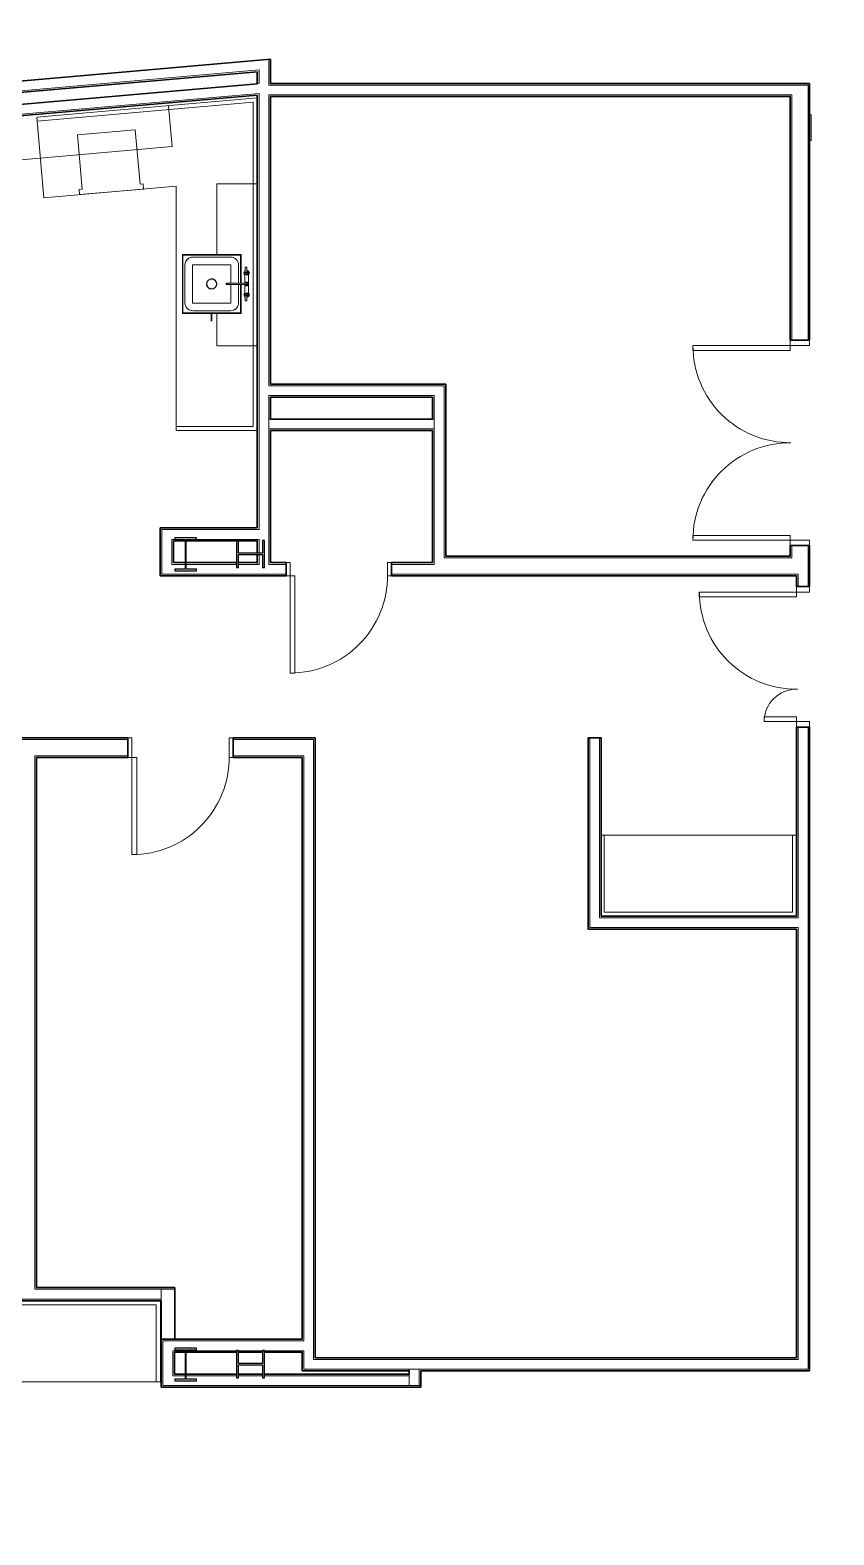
# Model space of a CAD drawing. Header units: millimetres. Extents: x -15988 to 119026, y 0 to 105082.
# Drawn here: x 47865 to 55424, y 25244 to 39397 of the extents above; entities that cross this region are included whole.
import ezdxf

# ---------------------------------------------------------------- set-up
doc = ezdxf.new("R2010")
doc.units = ezdxf.units.MM
doc.header["$LTSCALE"] = 25
doc.header["$MEASUREMENT"] = 0
doc.layers.add('PLANON_CONSTRUCTION', color=8, linetype='CONTINUOUS', lineweight=18)
doc.layers.add('PLANON_FLOOR_POLYLINE', color=5, linetype='CONTINUOUS')

msp = doc.modelspace()

# ---------------------------------------------------------------- linework, layer by layer
at = {"layer": 'PLANON_CONSTRUCTION', "lineweight": 30}
for p, q in [((50126, 39124), (41047, 38330)), ((50126, 38896), (50126, 39124)), ((41195, 38234), (50002, 39005)), ((50002, 39005), (50002, 38893)), ((28808, 36931), (50002, 38785)), ((50002, 38893), (41204, 38124)), ((50002, 38785), (50002, 34715)), ((55196, 38896), (50126, 38896)), ((55196, 36481), (55196, 38896)), ((50126, 36068), (50126, 38772)), ((50126, 38772), (55012, 38772)), ((55012, 38772), (55012, 36481)), ((55012, 36481), (55196, 36481)), ((51774, 36068), (50126, 36068)), ((51774, 34449), (51774, 36068)), ((50126, 35738), (50126, 35944)), ((50126, 35944), (51650, 35944)), ((51650, 35944), (51650, 35738)), ((51650, 35738), (50126, 35738)), ((50126, 34388), (50126, 35630)), ((50126, 35630), (51650, 35630)), ((51650, 35630), (51650, 34388)), ((50002, 34715), (49089, 34715)), ((49089, 34715), (49089, 34264)), ((49213, 34592), (49323, 34592)), ((49213, 34388), (49213, 34592)), ((49333, 34592), (49805, 34592)), ((49825, 34592), (50002, 34592)), ((50002, 34592), (50002, 34476)), ((55012, 34550), (55012, 34449)), ((55196, 34550), (55012, 34550)), ((55196, 34163), (55196, 34550)), ((50002, 34464), (50002, 34388)), ((55012, 34449), (51774, 34449)), ((49089, 34264), (50274, 34264)), ((49323, 34388), (49213, 34388)), ((49805, 34388), (49333, 34388)), ((50002, 34388), (49825, 34388)), ((50274, 34388), (50126, 34388)), ((50274, 34264), (50274, 34388)), ((51650, 34388), (51264, 34388)), ((51264, 34388), (51264, 34264)), ((51264, 34264), (55073, 34264)), ((55073, 34264), (55073, 34163)), ((55073, 34163), (55196, 34163)), ((55073, 32842), (55073, 31064)), ((55196, 32842), (55073, 32842)), ((55196, 26786), (55196, 32842)), ((48785, 32740), (47041, 32740)), ((48785, 32556), (48785, 32740)), ((50547, 32740), (49776, 32740)), ((49776, 32740), (49776, 32556)), ((50547, 26910), (50547, 32740)), ((53113, 32740), (53113, 30940)), ((53236, 32740), (53113, 32740)), ((53236, 31064), (53236, 32740)), ((47927, 27570), (47927, 32556)), ((47927, 32556), (48785, 32556)), ((49776, 32556), (50423, 32556)), ((50423, 32556), (50423, 27084)), ((55073, 31064), (53236, 31064)), ((53113, 30940), (55073, 30940)), ((55073, 30940), (55073, 26910)), ((49226, 27570), (47927, 27570)), ((49226, 27084), (49226, 27570)), ((45136, 27446), (49099, 27446)), ((49099, 27446), (49099, 26634)), ((49099, 27084), (50423, 27084)), ((49223, 26961), (49324, 26961)), ((49223, 26757), (49223, 26961)), ((49332, 26961), (49805, 26961)), ((49825, 26961), (50050, 26961)), ((50070, 26961), (50423, 26961)), ((50423, 26961), (50423, 26786)), ((55073, 26910), (50547, 26910)), ((49324, 26757), (49223, 26757)), ((49805, 26757), (49332, 26757)), ((50050, 26757), (49825, 26757)), ((51431, 26757), (50070, 26757)), ((50423, 26786), (51431, 26786)), ((51431, 26786), (51431, 26757)), ((51539, 26786), (55196, 26786)), ((51539, 26634), (51539, 26786)), ((49099, 26634), (51539, 26634))]:
    msp.add_line(p, q, dxfattribs=at)
at = {"layer": 'PLANON_CONSTRUCTION'}
for p, q in [((50110, 38880), (50110, 39123)), ((50018, 39022), (41178, 38249)), ((50018, 38895), (50018, 39022)), ((50018, 38802), (28790, 36945)), ((50018, 38895), (50002, 38893)), ((50018, 34699), (50018, 38802)), ((55181, 38880), (50110, 38880)), ((50110, 36052), (50110, 38788)), ((55028, 38788), (50110, 38788)), ((55028, 36481), (55028, 38788)), ((55181, 36481), (55181, 38880)), ((54098, 36430), (54098, 36385)), ((55012, 36430), (54098, 36430)), ((54098, 36385), (55012, 36385)), ((55012, 36481), (55196, 36481)), ((55012, 36430), (55012, 36481)), ((55012, 36385), (55012, 36430)), ((55196, 36430), (55012, 36430)), ((55196, 36481), (55196, 36430)), ((50110, 36052), (51758, 36052)), ((50110, 34372), (50110, 35960)), ((50110, 35960), (51666, 35960)), ((51666, 35960), (51666, 34372)), ((51758, 36052), (51758, 34433)), ((50126, 35738), (50110, 35738)), ((51650, 35738), (51666, 35738)), ((50110, 35646), (51666, 35646)), ((49105, 34699), (50018, 34699)), ((49105, 34280), (49105, 34699)), ((49197, 34607), (49225, 34607)), ((49197, 34372), (49197, 34607)), ((49431, 34607), (50018, 34607)), ((50002, 34592), (50002, 34607)), ((50018, 34476), (50018, 34607)), ((54098, 34645), (55012, 34645)), ((54098, 34601), (54098, 34645)), ((55012, 34601), (54098, 34601)), ((55012, 34645), (55012, 34601)), ((55012, 34601), (55196, 34601)), ((55012, 34550), (55012, 34601)), ((55196, 34550), (55012, 34550)), ((55028, 34433), (55028, 34550)), ((55181, 34550), (55181, 34163)), ((55196, 34601), (55196, 34550)), ((50018, 34372), (50018, 34464)), ((51758, 34433), (55028, 34433)), ((50274, 34280), (49105, 34280)), ((49323, 34372), (49197, 34372)), ((49805, 34372), (49333, 34372)), ((50018, 34372), (49825, 34372)), ((50002, 34372), (50002, 34388)), ((50110, 34372), (50274, 34372)), ((50312, 34388), (50274, 34388)), ((50274, 34388), (50274, 34264)), ((50274, 34264), (50312, 34264)), ((50312, 34264), (50312, 34388)), ((50356, 34264), (50312, 34264)), ((50312, 34264), (50312, 33350)), ((50356, 33350), (50356, 34264)), ((51264, 34388), (51226, 34388)), ((51226, 34388), (51226, 34264)), ((51226, 34264), (51264, 34264)), ((51264, 34264), (51264, 34388)), ((51264, 34372), (51666, 34372)), ((51264, 34280), (55088, 34280)), ((55088, 34163), (55088, 34280)), ((54158, 34112), (54158, 34068)), ((55073, 34112), (54158, 34112)), ((55073, 34163), (55196, 34163)), ((55073, 34112), (55073, 34163)), ((55073, 34068), (55073, 34112)), ((55196, 34112), (55073, 34112)), ((55196, 34163), (55196, 34112)), ((54158, 34068), (55073, 34068)), ((50312, 33350), (50356, 33350)), ((54768, 32937), (55073, 32937)), ((54768, 32893), (54768, 32937)), ((55073, 32893), (54768, 32893)), ((55073, 32937), (55073, 32893)), ((55073, 32893), (55196, 32893)), ((55073, 32842), (55073, 32893)), ((55196, 32842), (55073, 32842)), ((55088, 31048), (55088, 32842)), ((55181, 26802), (55181, 32842)), ((55196, 32893), (55196, 32842)), ((47041, 32725), (48785, 32725)), ((48823, 32740), (48785, 32740)), ((48785, 32740), (48785, 32556)), ((48823, 32556), (48823, 32740)), ((49776, 32740), (49738, 32740)), ((49738, 32740), (49738, 32556)), ((49776, 32556), (49776, 32740)), ((49776, 32725), (50531, 32725)), ((50531, 26894), (50531, 32725)), ((53128, 30956), (53128, 32740)), ((53221, 31048), (53221, 32740)), ((47911, 27554), (47911, 32572)), ((47911, 32572), (48785, 32572)), ((48785, 32556), (48823, 32556)), ((48868, 32556), (48823, 32556)), ((48823, 32556), (48823, 31642)), ((48868, 31642), (48868, 32556)), ((49738, 32556), (49776, 32556)), ((49776, 32572), (50439, 32572)), ((50439, 27068), (50439, 32572)), ((48823, 31642), (48868, 31642)), ((55088, 31048), (53221, 31048)), ((55088, 30956), (53128, 30956)), ((55088, 26894), (55088, 30956)), ((49099, 27462), (45120, 27462)), ((49226, 27554), (47911, 27554)), ((49099, 27446), (49099, 27554)), ((49115, 27068), (50439, 27068)), ((49115, 26649), (49115, 27068)), ((49207, 26976), (49324, 26976)), ((49207, 26741), (49207, 26976)), ((49332, 26976), (49806, 26976)), ((49825, 26976), (50050, 26976)), ((50069, 26976), (50439, 26976)), ((50423, 26961), (50423, 26976)), ((50439, 26802), (50439, 26976)), ((55088, 26894), (50531, 26894)), ((55181, 26802), (50439, 26802)), ((51431, 26802), (51431, 26786)), ((51431, 26649), (51431, 26757)), ((51523, 26649), (51523, 26802)), ((51539, 26649), (49115, 26649)), ((49324, 26741), (49207, 26741)), ((49805, 26741), (49332, 26741)), ((50050, 26741), (49825, 26741)), ((51431, 26741), (50070, 26741))]:
    msp.add_line(p, q, dxfattribs=at)
at = {"layer": 'PLANON_CONSTRUCTION', "lineweight": 5}
for p, q in [((50001, 38761), (47928, 38579)), ((49962, 38719), (47932, 38541)), ((49201, 38301), (49168, 38681)), ((49962, 35668), (49962, 38719)), ((50001, 35630), (50001, 38761)), ((47928, 38579), (47995, 37820)), ((48854, 38460), (48310, 38412)), ((48310, 38412), (48355, 37901)), ((48899, 37949), (48854, 38460)), ((47202, 38126), (49201, 38301)), ((48927, 37951), (48899, 37949)), ((48932, 37902), (48927, 37951)), ((49620, 37950), (49620, 37286)), ((50001, 37950), (49620, 37950)), ((47995, 37820), (49239, 37929)), ((48355, 37901), (48326, 37899)), ((48326, 37899), (48331, 37850)), ((48331, 37850), (48932, 37902)), ((49239, 35630), (49239, 37929)), ((49297, 37286), (49297, 36731)), ((49850, 37286), (49297, 37286)), ((49299, 37284), (49848, 37284)), ((49299, 36733), (49299, 37284)), ((49844, 37281), (49303, 37281)), ((49303, 37281), (49303, 36737)), ((49303, 37281), (49303, 36736)), ((49844, 37281), (49303, 37281)), ((49396, 37262), (49751, 37262)), ((49844, 37014), (49844, 37281)), ((49844, 37014), (49844, 37281)), ((49848, 37284), (49848, 37014)), ((49850, 37014), (49850, 37286)), ((49321, 36832), (49321, 37187)), ((49393, 37187), (49393, 36832)), ((49393, 37187), (49393, 36832)), ((49751, 37190), (49396, 37190)), ((49751, 37190), (49396, 37190)), ((49754, 37015), (49754, 37187)), ((49754, 37015), (49754, 37187)), ((49826, 37187), (49826, 37015)), ((49889, 37120), (49886, 37118)), ((49889, 37120), (49886, 37118)), ((49886, 37118), (49886, 37101)), ((49886, 37118), (49886, 37101)), ((49886, 37108), (49886, 37018)), ((49886, 37101), (49902, 37092)), ((49886, 37101), (49902, 37092)), ((49889, 37116), (49889, 37168)), ((49902, 37168), (49889, 37168)), ((49889, 37102), (49889, 37116)), ((49902, 37116), (49889, 37116)), ((49889, 37100), (49889, 37102)), ((49889, 37102), (49902, 37102)), ((49902, 37100), (49889, 37100)), ((49902, 37168), (49902, 37116)), ((49917, 37119), (49902, 37128)), ((49917, 37119), (49902, 37128)), ((49902, 37116), (49902, 37102)), ((49902, 37102), (49902, 37100)), ((49902, 37092), (49917, 37101)), ((49902, 37092), (49917, 37101)), ((49917, 37101), (49917, 37119)), ((49917, 37101), (49917, 37119)), ((49918, 37018), (49918, 37108)), ((49620, 37016), (49620, 37003)), ((49902, 37016), (49729, 37016)), ((49729, 37003), (49902, 37003)), ((49754, 36832), (49754, 37003)), ((49754, 36832), (49754, 37003)), ((49826, 37003), (49826, 36832)), ((49844, 36737), (49844, 37004)), ((49844, 36736), (49844, 37004)), ((49848, 37004), (49848, 36733)), ((49850, 36731), (49850, 37004)), ((49891, 37027), (49884, 37015)), ((49884, 37003), (49891, 36991)), ((49886, 37000), (49886, 36903)), ((49912, 37027), (49891, 37027)), ((49891, 36991), (49912, 36991)), ((49923, 37009), (49912, 37027)), ((49912, 36991), (49923, 37009)), ((49918, 36903), (49918, 37000)), ((49396, 36829), (49751, 36829)), ((49396, 36829), (49751, 36829)), ((49902, 36926), (49886, 36917)), ((49902, 36926), (49886, 36917)), ((49886, 36917), (49886, 36899)), ((49886, 36917), (49886, 36899)), ((49886, 36899), (49889, 36898)), ((49886, 36899), (49889, 36898)), ((49889, 36916), (49889, 36918)), ((49902, 36918), (49889, 36918)), ((49889, 36902), (49889, 36916)), ((49889, 36916), (49902, 36916)), ((49889, 36850), (49889, 36902)), ((49902, 36902), (49889, 36902)), ((49902, 36850), (49889, 36850)), ((49917, 36917), (49902, 36926)), ((49917, 36917), (49902, 36926)), ((49902, 36918), (49902, 36916)), ((49902, 36916), (49902, 36902)), ((49902, 36902), (49902, 36850)), ((49902, 36890), (49917, 36899)), ((49902, 36890), (49917, 36899)), ((49917, 36899), (49917, 36917)), ((49917, 36899), (49917, 36917)), ((49297, 36731), (49850, 36731)), ((49299, 36733), (49848, 36733)), ((49303, 36737), (49844, 36737)), ((49303, 36736), (49844, 36736)), ((49751, 36757), (49396, 36757)), ((49569, 36731), (49569, 36671)), ((49575, 36671), (49575, 36731)), ((49620, 36731), (49620, 36426)), ((49620, 36426), (50001, 36426)), ((49239, 35668), (49962, 35668)), ((49239, 35630), (50001, 35630)), ((53236, 31826), (55073, 31826)), ((53264, 31102), (53264, 31826)), ((55035, 31826), (55035, 31102)), ((55035, 31102), (53264, 31102)), ((47650, 27408), (49052, 27408)), ((49052, 27408), (49052, 26684)), ((49090, 27446), (49090, 26684)), ((49090, 26684), (47612, 26684))]:
    msp.add_line(p, q, dxfattribs=at)
at = {"layer": 'PLANON_CONSTRUCTION', "lineweight": 9}
for p, q in [((55196, 38359), (55196, 38601)), ((55196, 38601), (55209, 38601)), ((55196, 38601), (55196, 38359)), ((55209, 38601), (55209, 38359)), ((55209, 38359), (55196, 38359))]:
    msp.add_line(p, q, dxfattribs=at)
at = {"layer": 'PLANON_CONSTRUCTION', "lineweight": 25}
for p, q in [((49431, 34621), (49225, 34621)), ((49225, 34621), (49225, 34605)), ((49225, 34605), (49323, 34605)), ((49323, 34605), (49323, 34328)), ((49333, 34328), (49333, 34605)), ((49333, 34605), (49431, 34605)), ((49431, 34605), (49431, 34621)), ((49805, 34598), (49805, 34341)), ((49825, 34598), (49805, 34598)), ((49825, 34476), (49825, 34598)), ((50070, 34598), (50050, 34598)), ((50050, 34598), (50050, 34476)), ((50070, 34341), (50070, 34598)), ((50050, 34476), (49825, 34476)), ((49825, 34341), (49825, 34464)), ((49825, 34464), (50050, 34464)), ((50050, 34464), (50050, 34341)), ((49323, 34328), (49225, 34328)), ((49225, 34328), (49225, 34311)), ((49225, 34311), (49431, 34311)), ((49431, 34328), (49333, 34328)), ((49431, 34311), (49431, 34328)), ((49805, 34341), (49825, 34341)), ((50050, 34341), (50070, 34341)), ((49430, 27000), (49226, 27000)), ((49226, 27000), (49226, 26985)), ((49226, 26985), (49324, 26985)), ((49324, 26985), (49324, 26707)), ((49332, 26707), (49332, 26985)), ((49332, 26985), (49430, 26985)), ((49430, 26985), (49430, 27000)), ((49805, 26978), (49805, 26721)), ((49825, 26978), (49805, 26978)), ((49825, 26856), (49825, 26978)), ((50070, 26978), (50050, 26978)), ((50050, 26978), (50050, 26856)), ((50070, 26721), (50070, 26978)), ((50050, 26856), (49825, 26856)), ((49825, 26721), (49825, 26844)), ((49825, 26844), (50050, 26844)), ((50050, 26844), (50050, 26721)), ((49324, 26707), (49226, 26707)), ((49226, 26707), (49226, 26693)), ((49226, 26693), (49430, 26693)), ((49430, 26707), (49332, 26707)), ((49430, 26693), (49430, 26707)), ((49805, 26721), (49825, 26721)), ((50050, 26721), (50070, 26721))]:
    msp.add_line(p, q, dxfattribs=at)
at = {"layer": 'PLANON_CONSTRUCTION', "lineweight": 5, "flags": 128}
for points in [[(49714, 37003), (49713, 37003), (49713, 37003), (49713, 37003), (49712, 37003), (49712, 37003), (49712, 37003), (49712, 37003), (49712, 37003), (49711, 37003), (49711, 37003), (49711, 37003), (49711, 37004), (49710, 37004), (49710, 37004), (49710, 37004), (49710, 37004), (49710, 37004), (49709, 37004), (49709, 37005), (49709, 37005), (49709, 37005), (49709, 37005), (49708, 37005), (49708, 37006), (49708, 37006), (49708, 37006), (49708, 37006), (49708, 37006), (49708, 37007), (49708, 37007), (49707, 37007), (49707, 37007), (49707, 37008), (49707, 37008), (49707, 37008), (49707, 37008), (49707, 37009), (49707, 37009), (49707, 37009), (49707, 37009), (49707, 37010), (49707, 37010), (49707, 37010), (49707, 37010), (49707, 37011), (49707, 37011), (49707, 37011), (49708, 37011), (49708, 37012), (49708, 37012), (49708, 37012), (49708, 37012), (49708, 37012), (49708, 37013), (49708, 37013), (49709, 37013), (49709, 37013), (49709, 37013), (49709, 37014), (49709, 37014), (49709, 37014), (49710, 37014), (49710, 37014), (49710, 37014), (49710, 37015), (49710, 37015), (49711, 37015), (49711, 37015), (49711, 37015), (49711, 37015), (49712, 37015), (49712, 37015), (49712, 37015), (49712, 37015), (49713, 37015), (49713, 37015), (49713, 37015), (49713, 37016), (49714, 37016)], [(49729, 37016), (49729, 37016), (49728, 37016), (49728, 37016), (49727, 37016), (49727, 37016), (49727, 37016), (49726, 37016), (49726, 37016), (49725, 37016), (49725, 37016), (49724, 37016), (49724, 37016), (49723, 37016), (49723, 37016), (49723, 37016), (49722, 37016), (49722, 37016), (49721, 37016), (49721, 37016), (49720, 37016), (49720, 37016), (49720, 37016), (49719, 37016), (49719, 37016), (49719, 37016), (49718, 37016), (49718, 37016), (49717, 37016), (49717, 37016), (49717, 37016), (49716, 37016), (49716, 37016), (49716, 37016), (49716, 37016), (49715, 37016), (49715, 37016), (49715, 37016), (49715, 37016), (49715, 37016), (49714, 37016), (49714, 37016), (49714, 37016), (49714, 37016), (49714, 37016), (49714, 37016), (49714, 37016), (49714, 37016), (49714, 37016), (49714, 37016), (49714, 37016)], [(49714, 37016), (49714, 37016), (49714, 37016)], [(49714, 37003), (49714, 37003), (49714, 37003)], [(49714, 37003), (49714, 37003), (49714, 37003), (49714, 37003), (49714, 37003), (49714, 37003), (49714, 37003), (49714, 37003), (49714, 37003), (49714, 37003), (49714, 37003), (49715, 37003), (49715, 37003), (49715, 37003), (49715, 37003), (49715, 37003), (49716, 37003), (49716, 37003), (49716, 37003), (49717, 37003), (49717, 37003), (49717, 37003), (49718, 37003), (49718, 37003), (49718, 37003), (49719, 37003), (49719, 37003), (49719, 37003), (49720, 37003), (49720, 37003), (49721, 37003), (49721, 37003), (49721, 37003), (49722, 37003), (49722, 37003), (49723, 37003), (49723, 37003), (49724, 37003), (49724, 37003), (49724, 37003), (49725, 37003), (49725, 37003), (49726, 37003), (49726, 37003), (49727, 37003), (49727, 37003), (49728, 37003), (49728, 37003), (49728, 37003), (49729, 37003), (49729, 37003)], [(49569, 36671), (49569, 36671), (49569, 36670), (49569, 36670), (49569, 36669), (49569, 36669), (49569, 36668), (49569, 36668), (49569, 36667), (49569, 36667), (49569, 36666), (49569, 36666), (49569, 36665), (49569, 36665), (49569, 36665), (49569, 36664), (49569, 36664), (49569, 36663), (49569, 36663), (49569, 36662), (49569, 36662), (49569, 36662), (49569, 36661), (49569, 36661), (49569, 36661), (49569, 36661), (49569, 36660), (49569, 36660), (49569, 36660), (49569, 36660), (49569, 36659), (49569, 36659), (49569, 36659), (49569, 36659), (49569, 36659), (49569, 36659), (49569, 36659), (49569, 36659), (49569, 36659), (49569, 36659)], [(49575, 36659), (49575, 36659), (49575, 36659), (49575, 36659), (49575, 36659), (49575, 36659), (49575, 36659), (49575, 36659), (49575, 36659), (49575, 36659), (49575, 36660), (49575, 36660), (49575, 36660), (49575, 36660), (49575, 36660), (49575, 36661), (49575, 36661), (49575, 36661), (49575, 36662), (49575, 36662), (49575, 36662), (49575, 36663), (49575, 36663), (49575, 36664), (49575, 36664), (49575, 36664), (49575, 36665), (49575, 36665), (49575, 36666), (49575, 36666), (49575, 36667), (49575, 36667), (49575, 36668), (49575, 36668), (49575, 36669), (49575, 36669), (49575, 36670), (49575, 36670), (49575, 36671), (49575, 36671), (49575, 36671)]]:
    msp.add_lwpolyline(points, dxfattribs=at)
at = {"layer": 'PLANON_CONSTRUCTION', "lineweight": 5}
for centre, radius, start, end in [((49396, 37187), 74.6, 90, 180), ((49396, 37187), 74.6, 115.0288, 154.9712), ((49396, 37187), 74.6, 90, 109.9712), ((49751, 37187), 74.6, 0, 90), ((49751, 37187), 74.6, 70.0288, 90), ((49751, 37187), 74.6, 25.0288, 64.9712), ((49396, 37187), 74.6, 160.0288, 180), ((49396, 37187), 2.72, 90, 180), ((49396, 37187), 2.72, 90, 180), ((49751, 37187), 2.72, 0, 90), ((49751, 37187), 2.72, 0, 90), ((49751, 37187), 74.6, 0, 19.9712), ((49902, 37111), 25.4, 120.5826, 230.6279), ((49902, 37111), 17.3, 165.208, 192.5031), ((49902, 37111), 17.3, 139.0476, 148.1141), ((49902, 37111), 14.1, 164.7745, 195.2255), ((49902, 37111), 14.1, 225, 270), ((49902, 37111), 10.3, 253.9865, 270), ((49902, 37111), 25.4, 309.7359, 90), ((49902, 37111), 17.3, 35.3514, 90), ((49902, 37111), 14.1, 270, 90), ((49902, 37111), 10.3, 270, 90), ((49902, 37111), 6.8, 270, 90), ((49902, 37111), 17.3, 347.5167, 14.792), ((49572, 37008), 47, 0, 180), ((49572, 37008), 47, 180, 0), ((49573, 37010), 47, 90, 270), ((49573, 37010), 47, 108.2526, 113.3059), ((49573, 37010), 47, 90, 104.4225), ((49573, 37010), 47, 66.6941, 90), ((49573, 37010), 47, 270, 90), ((49573, 37010), 47, 40.583, 62.8285), ((49573, 37010), 47, 13.6312, 36.2008), ((49573, 37010), 47, 337.7901, 346.3688), ((49573, 37010), 47, 348.9964, 11.0036), ((49902, 37009), 13.8, 90, 151.722), ((49902, 37009), 13.8, 208.278, 270), ((49902, 37009), 10.6, 90, 140.6713), ((49902, 37009), 10.6, 219.3287, 270), ((49902, 37009), 13.8, 270, 90), ((49902, 37009), 10.6, 270, 90), ((49396, 36832), 74.6, 180, 270), ((49396, 36832), 74.6, 180, 199.9712), ((49396, 36832), 74.6, 205.0288, 244.9712), ((49396, 36832), 2.72, 180, 270), ((49396, 36832), 2.72, 180, 270), ((49751, 36832), 74.6, 270, 0), ((49751, 36832), 2.72, 270, 0), ((49751, 36832), 2.72, 270, 0), ((49751, 36832), 74.6, 295.0288, 334.9712), ((49751, 36832), 74.6, 340.0288, 0), ((49902, 36908), 25.4, 129.7359, 239.4174), ((49902, 36908), 17.3, 167.5167, 192.4833), ((49902, 36908), 14.1, 164.7745, 195.2255), ((49902, 36908), 14.1, 90, 135), ((49902, 36908), 10.3, 90, 106.0135), ((49902, 36908), 25.4, 270, 50.7871), ((49902, 36908), 14.1, 270, 90), ((49902, 36908), 10.3, 270, 90), ((49902, 36908), 6.8, 270, 90), ((49902, 36908), 17.3, 270, 324.6486), ((49902, 36908), 17.3, 347.4817, 12.8678), ((49396, 36832), 74.6, 250.0288, 270), ((49751, 36832), 74.6, 270, 289.9712)]:
    msp.add_arc(centre, radius, start, end, dxfattribs=at)
at = {"layer": 'PLANON_CONSTRUCTION', "lineweight": 9}
for centre, radius, start, end in [((55012, 36430), 914, 180, 270.5), ((55012, 34601), 914, 89.5, 180), ((50312, 34264), 914, 270, 0.5), ((55073, 34112), 914, 180, 270.5), ((55073, 32893), 305, 89.5, 180), ((48823, 32556), 914, 270, 0.5)]:
    msp.add_arc(centre, radius, start, end, dxfattribs=at)
at = {"layer": 'PLANON_CONSTRUCTION', "lineweight": 5}
for start_param, end_param in [(0, 3.141593), (5.759587, 6.283185), (3.141593, 3.665191)]:
    msp.add_ellipse((49714, 37009), major_axis=(0, 6.35), ratio=0.997564, start_param=start_param, end_param=end_param, dxfattribs=at)
for points, knots in [([(49303, 37281), (49302, 37281), (49302, 37282), (49301, 37282), (49300, 37283), (49300, 37283), (49300, 37284), (49299, 37284), (49299, 37284), (49299, 37284), (49299, 37284)], [0, 0, 0, 0, 0.166667, 0.333333, 0.416667, 0.5, 0.583333, 0.666667, 0.833333, 1, 1, 1, 1]), ([(49844, 37281), (49845, 37281), (49845, 37282), (49846, 37282), (49847, 37283), (49847, 37283), (49847, 37284), (49848, 37284), (49848, 37284), (49848, 37284), (49848, 37284)], [0, 0, 0, 0, 0.166667, 0.333333, 0.416667, 0.5, 0.583333, 0.666667, 0.833333, 1, 1, 1, 1]), ([(49729, 37016), (49729, 37016), (49730, 37015), (49731, 37014), (49731, 37012), (49732, 37010), (49732, 37008), (49731, 37006), (49730, 37003), (49730, 37003), (49729, 37003)], [0, 0, 0, 0, 0.111111, 0.222222, 0.333333, 0.444444, 0.555556, 0.666667, 0.833333, 1, 1, 1, 1]), ([(49902, 37016), (49902, 37016), (49903, 37015), (49904, 37015), (49905, 37015), (49906, 37014), (49906, 37014), (49907, 37013), (49907, 37012), (49908, 37011), (49908, 37009), (49908, 37007), (49907, 37006), (49907, 37005), (49906, 37005), (49906, 37004), (49905, 37004), (49904, 37003), (49903, 37003), (49902, 37003), (49902, 37003)], [0, 0, 0, 0, 0.083333, 0.125, 0.166667, 0.208333, 0.25, 0.291667, 0.333333, 0.416667, 0.5, 0.583333, 0.666667, 0.708333, 0.75, 0.791667, 0.833333, 0.875, 0.916667, 1, 1, 1, 1]), ([(49303, 36736), (49302, 36736), (49302, 36735), (49301, 36734), (49300, 36734), (49300, 36734), (49300, 36733), (49299, 36733), (49299, 36733), (49299, 36733), (49299, 36733)], [0, 0, 0, 0, 0.166667, 0.333333, 0.416667, 0.5, 0.583333, 0.666667, 0.833333, 1, 1, 1, 1]), ([(49848, 36733), (49848, 36733), (49848, 36733), (49848, 36733), (49847, 36733), (49847, 36734), (49847, 36734), (49846, 36734), (49845, 36735), (49845, 36736), (49844, 36736)], [-1, -1, -1, -1, -0.833333, -0.666667, -0.583333, -0.5, -0.416667, -0.333333, -0.166667, 0, 0, 0, 0])]:
    msp.add_open_spline(points, degree=3, knots=knots, dxfattribs=at)
at = {"layer": 'PLANON_FLOOR_POLYLINE', "ltscale": 0.25}
msp.add_lwpolyline([(0, 0), (-15988, 33911, -0.112855), (49811, 48639), (49811, 48236), (72290, 48236), (72290, 105082), (111406, 105082), (111406, 58346), (96166, 58346), (96166, 42598), (119026, 42598), (119026, 3482), (49430, 3482), (49430, 11455, 0.075233), (20245, 7418, 0.047303)], format="xyb", close=True, dxfattribs=at)

doc.saveas('drawing.dxf')
